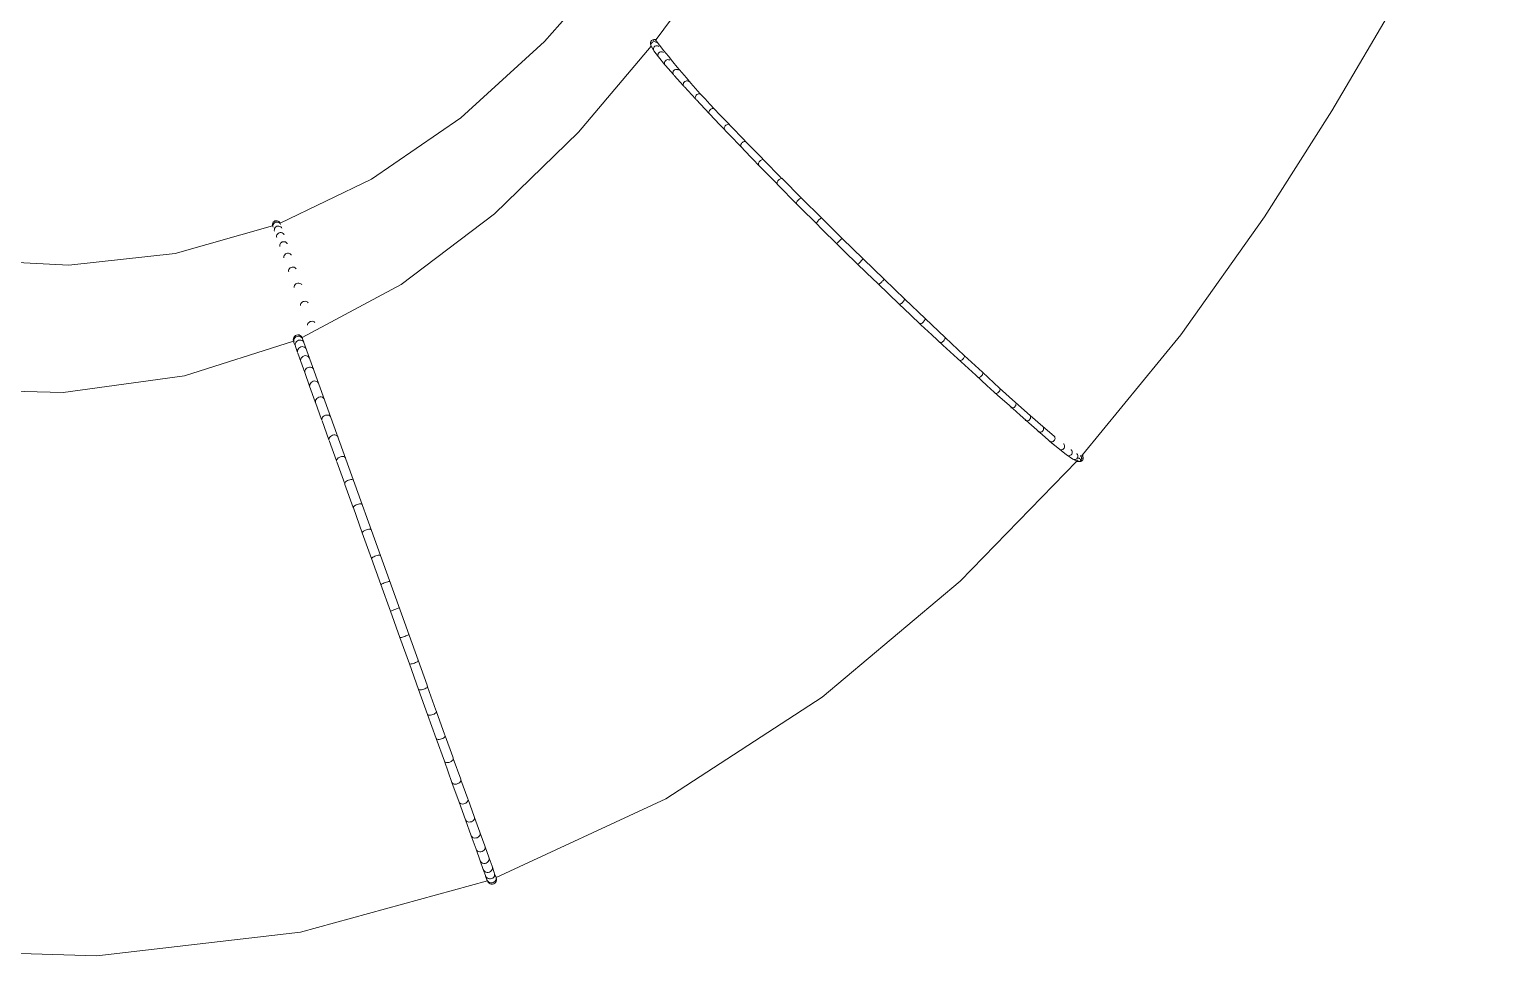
# Model space of a CAD drawing. Header units: millimetres. Extents: x 7998 to 72132, y -12523 to 5591.
# Drawn here: x 64896 to 64947.3, y -7733.1 to -7700.5 of the extents above; entities that cross this region are included whole.
import ezdxf

# ---------------------------------------------------------------- set-up
doc = ezdxf.new("R2010")
doc.units = ezdxf.units.MM
doc.layers.add('Xray_Furniture Temporary', color=23, linetype='Continuous', lineweight=15)

msp = doc.modelspace()

# ---------------------------------------------------------------- linework, layer by layer
at = {"layer": 'Xray_Furniture Temporary', "lineweight": 0}
for p, q in [((64941.713, -7703.404), (64947.264, -7693.983)), ((64914.068, -7700.976), (64916.733, -7697.936)), ((64917.992, -7700.907), (64918.525, -7700.18)), ((64911.121, -7703.656), (64914.068, -7700.976)), ((64917.813, -7701.142), (64915.262, -7704.155)), ((64917.789, -7700.999), (64917.787, -7701.03)), ((64917.787, -7701.03), (64917.793, -7701.062)), ((64917.799, -7700.969), (64917.789, -7700.999)), ((64917.793, -7701.062), (64917.804, -7701.083)), ((64917.793, -7701.062), (64917.802, -7701.103)), ((64917.817, -7700.943), (64917.799, -7700.969)), ((64917.804, -7701.083), (64917.802, -7701.103)), ((64917.802, -7701.103), (64917.808, -7701.134)), ((64917.815, -7701.042), (64917.804, -7701.072)), ((64917.804, -7701.072), (64917.804, -7701.083)), ((64917.808, -7701.134), (64917.813, -7701.142)), ((64917.813, -7701.142), (64917.822, -7701.163)), ((64917.833, -7701.017), (64917.815, -7701.042)), ((64917.842, -7700.923), (64917.817, -7700.943)), ((64917.822, -7701.163), (64917.834, -7701.177)), ((64917.857, -7700.997), (64917.833, -7701.017)), ((64917.834, -7701.177), (64917.896, -7701.277)), ((64917.871, -7700.91), (64917.842, -7700.923)), ((64917.886, -7700.984), (64917.857, -7700.997)), ((64917.902, -7700.905), (64917.871, -7700.91)), ((64917.9, -7700.922), (64917.877, -7700.941)), ((64917.918, -7700.978), (64917.886, -7700.984)), ((64917.903, -7701.186), (64917.892, -7701.215)), ((64917.905, -7700.92), (64917.9, -7700.922)), ((64917.933, -7700.908), (64917.902, -7700.905)), ((64917.921, -7701.16), (64917.903, -7701.186)), ((64917.95, -7700.981), (64917.918, -7700.978)), ((64917.945, -7701.14), (64917.921, -7701.16)), ((64917.96, -7700.904), (64917.933, -7700.908)), ((64917.965, -7700.92), (64917.933, -7700.908)), ((64917.974, -7701.127), (64917.945, -7701.14)), ((64917.98, -7700.992), (64917.95, -7700.981)), ((64917.992, -7700.907), (64917.96, -7700.904)), ((64917.98, -7700.93), (64917.965, -7700.92)), ((64918.005, -7701.121), (64917.974, -7701.127)), ((64917.98, -7700.93), (64917.992, -7700.907)), ((64917.996, -7701.003), (64917.98, -7700.992)), ((64917.996, -7700.908), (64917.992, -7700.907)), ((64918.037, -7701.124), (64918.005, -7701.121)), ((64918.067, -7701.135), (64918.037, -7701.124)), ((64918.084, -7701.146), (64918.067, -7701.135)), ((64917.892, -7701.215), (64917.89, -7701.246)), ((64917.89, -7701.246), (64917.896, -7701.277)), ((64917.896, -7701.277), (64917.909, -7701.305)), ((64917.909, -7701.305), (64918.067, -7701.515)), ((64918.051, -7701.427), (64918.048, -7701.457)), ((64918.048, -7701.457), (64918.054, -7701.488)), ((64918.062, -7701.397), (64918.051, -7701.427)), ((64918.054, -7701.488), (64918.067, -7701.515)), ((64918.08, -7701.372), (64918.062, -7701.397)), ((64918.067, -7701.515), (64918.295, -7701.791)), ((64918.104, -7701.352), (64918.08, -7701.372)), ((64918.133, -7701.338), (64918.104, -7701.352)), ((64918.164, -7701.332), (64918.133, -7701.338)), ((64918.196, -7701.335), (64918.164, -7701.332)), ((64918.225, -7701.345), (64918.196, -7701.335)), ((64918.242, -7701.356), (64918.225, -7701.345)), ((64918.28, -7701.705), (64918.277, -7701.735)), ((64918.291, -7701.676), (64918.28, -7701.705)), ((64918.309, -7701.65), (64918.291, -7701.676)), ((64918.333, -7701.63), (64918.309, -7701.65)), ((64918.362, -7701.616), (64918.333, -7701.63)), ((64918.393, -7701.61), (64918.362, -7701.616)), ((64918.424, -7701.612), (64918.393, -7701.61)), ((64918.453, -7701.621), (64918.424, -7701.612)), ((64918.46, -7701.621), (64918.453, -7701.621)), ((64918.46, -7701.621), (64918.467, -7701.629)), ((64918.471, -7701.632), (64918.467, -7701.629)), ((64918.277, -7701.735), (64918.282, -7701.764)), ((64918.282, -7701.764), (64918.295, -7701.791)), ((64918.295, -7701.791), (64918.314, -7701.814)), ((64918.314, -7701.814), (64918.59, -7702.132)), ((64918.578, -7702.047), (64918.574, -7702.077)), ((64918.574, -7702.077), (64918.578, -7702.106)), ((64918.589, -7702.019), (64918.578, -7702.047)), ((64918.578, -7702.106), (64918.59, -7702.132)), ((64918.608, -7701.994), (64918.589, -7702.019)), ((64918.59, -7702.132), (64918.609, -7702.153)), ((64918.632, -7701.973), (64918.608, -7701.994)), ((64918.622, -7702.168), (64918.951, -7702.532)), ((64918.66, -7701.959), (64918.632, -7701.973)), ((64918.69, -7701.952), (64918.66, -7701.959)), ((64918.72, -7701.953), (64918.69, -7701.952)), ((64918.749, -7701.961), (64918.72, -7701.953)), ((64918.763, -7701.969), (64918.749, -7701.961)), ((64918.767, -7701.973), (64918.763, -7701.969)), ((64918.941, -7702.451), (64918.936, -7702.48)), ((64918.936, -7702.48), (64918.94, -7702.507)), ((64918.94, -7702.507), (64918.951, -7702.532)), ((64918.952, -7702.423), (64918.941, -7702.451)), ((64918.951, -7702.532), (64918.968, -7702.553)), ((64918.971, -7702.398), (64918.952, -7702.423)), ((64918.995, -7702.377), (64918.971, -7702.398)), ((64918.983, -7702.569), (64919.371, -7702.989)), ((64919.023, -7702.363), (64918.995, -7702.377)), ((64919.052, -7702.355), (64919.023, -7702.363)), ((64919.082, -7702.355), (64919.052, -7702.355)), ((64919.109, -7702.362), (64919.082, -7702.355)), ((64919.122, -7702.368), (64919.109, -7702.362)), ((64919.128, -7702.374), (64919.122, -7702.368)), ((64919.364, -7702.911), (64919.359, -7702.939)), ((64919.359, -7702.939), (64919.362, -7702.965)), ((64919.362, -7702.965), (64919.371, -7702.989)), ((64919.377, -7702.883), (64919.364, -7702.911)), ((64919.371, -7702.989), (64919.388, -7703.008)), ((64919.396, -7702.858), (64919.377, -7702.883)), ((64919.419, -7702.838), (64919.396, -7702.858)), ((64919.404, -7703.025), (64919.849, -7703.498)), ((64919.447, -7702.823), (64919.419, -7702.838)), ((64919.475, -7702.814), (64919.447, -7702.823)), ((64919.504, -7702.813), (64919.475, -7702.814)), ((64919.53, -7702.819), (64919.504, -7702.813)), ((64919.543, -7702.824), (64919.53, -7702.819)), ((64919.549, -7702.83), (64919.543, -7702.824)), ((64907.988, -7705.811), (64911.121, -7703.656)), ((64919.846, -7703.423), (64919.84, -7703.45)), ((64919.84, -7703.45), (64919.841, -7703.475)), ((64919.841, -7703.475), (64919.849, -7703.498)), ((64919.859, -7703.396), (64919.846, -7703.423)), ((64919.849, -7703.498), (64919.865, -7703.515)), ((64919.878, -7703.372), (64919.859, -7703.396)), ((64919.901, -7703.351), (64919.878, -7703.372)), ((64919.928, -7703.335), (64919.901, -7703.351)), ((64919.956, -7703.326), (64919.928, -7703.335)), ((64919.984, -7703.323), (64919.956, -7703.326)), ((64920.008, -7703.328), (64919.984, -7703.323)), ((64920.02, -7703.331), (64920.008, -7703.328)), ((64920.02, -7703.331), (64920.027, -7703.338)), ((64941.713, -7703.404), (64939.348, -7707.136)), ((64915.262, -7704.155), (64912.308, -7707.026)), ((64920.381, -7703.983), (64920.374, -7704.009)), ((64920.374, -7704.009), (64920.374, -7704.033)), ((64920.374, -7704.033), (64920.381, -7704.054)), ((64920.394, -7703.957), (64920.381, -7703.983)), ((64920.381, -7704.054), (64920.393, -7704.068)), ((64920.414, -7703.933), (64920.394, -7703.957)), ((64920.437, -7703.912), (64920.414, -7703.933)), ((64920.463, -7703.896), (64920.437, -7703.912)), ((64920.49, -7703.885), (64920.463, -7703.896)), ((64920.516, -7703.882), (64920.49, -7703.885)), ((64920.54, -7703.885), (64920.516, -7703.882)), ((64920.55, -7703.886), (64920.54, -7703.885)), ((64920.55, -7703.886), (64920.558, -7703.894)), ((64920.558, -7703.894), (64921.109, -7704.464)), ((64920.955, -7704.61), (64920.954, -7704.633)), ((64920.954, -7704.633), (64920.959, -7704.652)), ((64920.963, -7704.586), (64920.955, -7704.61)), ((64920.959, -7704.652), (64920.969, -7704.664)), ((64920.978, -7704.56), (64920.963, -7704.586)), ((64920.997, -7704.536), (64920.978, -7704.56)), ((64921.02, -7704.515), (64920.997, -7704.536)), ((64921.046, -7704.498), (64921.02, -7704.515)), ((64921.072, -7704.487), (64921.046, -7704.498)), ((64921.097, -7704.482), (64921.072, -7704.487)), ((64921.119, -7704.483), (64921.097, -7704.482)), ((64921.127, -7704.483), (64921.119, -7704.483)), ((64921.127, -7704.483), (64921.136, -7704.491)), ((64921.136, -7704.491), (64921.727, -7705.095)), ((64921.578, -7705.248), (64921.575, -7705.269)), ((64921.575, -7705.269), (64921.579, -7705.286)), ((64921.588, -7705.224), (64921.578, -7705.248)), ((64921.579, -7705.286), (64921.587, -7705.296)), ((64921.603, -7705.2), (64921.588, -7705.224)), ((64921.623, -7705.176), (64921.603, -7705.2)), ((64921.646, -7705.154), (64921.623, -7705.176)), ((64921.671, -7705.137), (64921.646, -7705.154)), ((64921.696, -7705.124), (64921.671, -7705.137)), ((64921.719, -7705.118), (64921.696, -7705.124)), ((64921.739, -7705.118), (64921.719, -7705.118)), ((64921.755, -7705.123), (64921.739, -7705.118)), ((64921.755, -7705.123), (64922.38, -7705.757)), ((64904.776, -7707.347), (64907.988, -7705.811)), ((64922.307, -7705.824), (64922.284, -7705.846)), ((64922.331, -7705.806), (64922.307, -7705.824)), ((64922.355, -7705.792), (64922.331, -7705.806)), ((64922.377, -7705.784), (64922.355, -7705.792)), ((64922.395, -7705.782), (64922.377, -7705.784)), ((64922.409, -7705.786), (64922.395, -7705.782)), ((64922.4, -7705.777), (64922.409, -7705.786)), ((64922.409, -7705.786), (64923.093, -7706.472)), ((64922.238, -7705.915), (64922.233, -7705.935)), ((64922.233, -7705.935), (64922.235, -7705.95)), ((64922.235, -7705.95), (64922.241, -7705.958)), ((64922.248, -7705.893), (64922.238, -7705.915)), ((64922.264, -7705.869), (64922.248, -7705.893)), ((64922.284, -7705.846), (64922.264, -7705.869)), ((64922.921, -7706.624), (64922.92, -7706.637)), ((64922.92, -7706.637), (64922.925, -7706.644)), ((64922.927, -7706.607), (64922.921, -7706.624)), ((64922.939, -7706.586), (64922.927, -7706.607)), ((64922.956, -7706.563), (64922.939, -7706.586)), ((64922.976, -7706.54), (64922.956, -7706.563)), ((64922.999, -7706.518), (64922.976, -7706.54)), ((64923.023, -7706.499), (64922.999, -7706.518)), ((64923.045, -7706.484), (64923.023, -7706.499)), ((64923.065, -7706.474), (64923.045, -7706.484)), ((64923.081, -7706.47), (64923.065, -7706.474)), ((64923.093, -7706.472), (64923.081, -7706.47)), ((64923.093, -7706.472), (64923.8, -7707.175)), ((64904.522, -7707.351), (64904.512, -7707.386)), ((64904.541, -7707.319), (64904.522, -7707.351)), ((64904.557, -7707.366), (64904.538, -7707.398)), ((64904.567, -7707.294), (64904.541, -7707.319)), ((64904.584, -7707.341), (64904.557, -7707.366)), ((64904.599, -7707.276), (64904.567, -7707.294)), ((64904.616, -7707.323), (64904.584, -7707.341)), ((64904.635, -7707.267), (64904.599, -7707.276)), ((64904.651, -7707.314), (64904.616, -7707.323)), ((64904.672, -7707.268), (64904.635, -7707.267)), ((64904.688, -7707.315), (64904.651, -7707.314)), ((64904.707, -7707.279), (64904.672, -7707.268)), ((64904.723, -7707.326), (64904.688, -7707.315)), ((64904.738, -7707.298), (64904.707, -7707.279)), ((64904.755, -7707.345), (64904.723, -7707.326)), ((64904.764, -7707.325), (64904.738, -7707.298)), ((64904.764, -7707.354), (64904.755, -7707.345)), ((64904.776, -7707.347), (64904.764, -7707.325)), ((64904.764, -7707.354), (64904.776, -7707.347)), ((64904.78, -7707.371), (64904.764, -7707.354)), ((64912.308, -7707.026), (64909.028, -7709.501)), ((64923.632, -7707.331), (64923.629, -7707.342)), ((64923.629, -7707.342), (64923.632, -7707.346)), ((64923.64, -7707.315), (64923.632, -7707.331)), ((64923.653, -7707.295), (64923.64, -7707.315)), ((64923.671, -7707.274), (64923.653, -7707.295)), ((64923.692, -7707.251), (64923.671, -7707.274)), ((64923.714, -7707.229), (64923.692, -7707.251)), ((64923.737, -7707.209), (64923.714, -7707.229)), ((64923.758, -7707.193), (64923.737, -7707.209)), ((64923.776, -7707.181), (64923.758, -7707.193)), ((64923.79, -7707.175), (64923.776, -7707.181)), ((64923.8, -7707.175), (64923.79, -7707.175)), ((64923.8, -7707.175), (64924.523, -7707.888)), ((64939.348, -7707.136), (64936.414, -7711.27)), ((64904.517, -7707.446), (64901.091, -7708.415)), ((64904.512, -7707.386), (64904.511, -7707.423)), ((64904.511, -7707.423), (64904.517, -7707.446)), ((64904.528, -7707.443), (64904.517, -7707.446)), ((64904.528, -7707.443), (64904.527, -7707.47)), ((64904.527, -7707.47), (64904.533, -7707.493)), ((64904.538, -7707.398), (64904.528, -7707.433)), ((64904.528, -7707.433), (64904.528, -7707.443)), ((64904.577, -7707.572), (64904.576, -7707.608)), ((64904.576, -7707.608), (64904.581, -7707.631)), ((64904.587, -7707.537), (64904.577, -7707.572)), ((64904.606, -7707.506), (64904.587, -7707.537)), ((64904.632, -7707.48), (64904.606, -7707.506)), ((64904.665, -7707.463), (64904.632, -7707.48)), ((64904.657, -7707.8), (64904.656, -7707.836)), ((64904.656, -7707.836), (64904.661, -7707.858)), ((64904.667, -7707.766), (64904.657, -7707.8)), ((64904.7, -7707.454), (64904.665, -7707.463)), ((64904.686, -7707.735), (64904.667, -7707.766)), ((64904.713, -7707.71), (64904.686, -7707.735)), ((64904.737, -7707.455), (64904.7, -7707.454)), ((64904.745, -7707.693), (64904.713, -7707.71)), ((64904.772, -7707.465), (64904.737, -7707.455)), ((64904.781, -7707.684), (64904.745, -7707.693)), ((64904.803, -7707.483), (64904.772, -7707.465)), ((64904.793, -7707.395), (64904.78, -7707.371)), ((64904.817, -7707.684), (64904.781, -7707.684)), ((64904.829, -7707.51), (64904.803, -7707.483)), ((64904.852, -7707.694), (64904.817, -7707.684)), ((64904.829, -7707.51), (64904.839, -7707.527)), ((64904.839, -7707.527), (64904.841, -7707.532)), ((64904.884, -7707.712), (64904.852, -7707.694)), ((64904.909, -7707.738), (64904.884, -7707.712)), ((64904.921, -7707.76), (64904.909, -7707.738)), ((64904.768, -7708.117), (64904.766, -7708.152)), ((64904.766, -7708.152), (64904.771, -7708.172)), ((64904.779, -7708.084), (64904.768, -7708.117)), ((64904.798, -7708.054), (64904.779, -7708.084)), ((64904.825, -7708.029), (64904.798, -7708.054)), ((64904.857, -7708.012), (64904.825, -7708.029)), ((64904.893, -7708.003), (64904.857, -7708.012)), ((64904.929, -7708.003), (64904.893, -7708.003)), ((64904.964, -7708.012), (64904.929, -7708.003)), ((64904.995, -7708.029), (64904.964, -7708.012)), ((64905.019, -7708.054), (64904.995, -7708.029)), ((64905.019, -7708.054), (64905.027, -7708.063)), ((64905.027, -7708.063), (64905.032, -7708.075)), ((64924.358, -7708.048), (64924.355, -7708.059)), ((64924.369, -7708.034), (64924.358, -7708.048)), ((64924.383, -7708.016), (64924.369, -7708.034)), ((64924.402, -7707.995), (64924.383, -7708.016)), ((64924.423, -7707.972), (64924.402, -7707.995)), ((64924.445, -7707.95), (64924.423, -7707.972)), ((64924.467, -7707.929), (64924.445, -7707.95)), ((64924.487, -7707.912), (64924.467, -7707.929)), ((64924.503, -7707.898), (64924.487, -7707.912)), ((64924.516, -7707.89), (64924.503, -7707.898)), ((64924.523, -7707.888), (64924.516, -7707.89)), ((64924.523, -7707.888), (64925.254, -7708.604)), ((64897.355, -7708.825), (64893.487, -7708.632)), ((64901.091, -7708.415), (64897.355, -7708.825)), ((64904.909, -7708.52), (64904.907, -7708.554)), ((64904.907, -7708.554), (64904.907, -7708.558)), ((64904.907, -7708.558), (64904.912, -7708.573)), ((64904.92, -7708.488), (64904.909, -7708.52)), ((64904.94, -7708.459), (64904.92, -7708.488)), ((64904.967, -7708.435), (64904.94, -7708.459)), ((64904.999, -7708.418), (64904.967, -7708.435)), ((64905.035, -7708.409), (64904.999, -7708.418)), ((64905.071, -7708.408), (64905.035, -7708.409)), ((64905.106, -7708.416), (64905.071, -7708.408)), ((64905.136, -7708.433), (64905.106, -7708.416)), ((64905.16, -7708.456), (64905.136, -7708.433)), ((64905.17, -7708.906), (64905.138, -7708.923)), ((64905.16, -7708.456), (64905.167, -7708.461)), ((64905.167, -7708.461), (64905.172, -7708.476)), ((64905.206, -7708.897), (64905.17, -7708.906)), ((64905.242, -7708.896), (64905.206, -7708.897)), ((64905.276, -7708.903), (64905.242, -7708.896)), ((64905.306, -7708.918), (64905.276, -7708.903)), ((64925.254, -7708.604), (64925.087, -7708.776)), ((64925.254, -7708.604), (64925.989, -7709.316)), ((64905.079, -7709.005), (64905.074, -7709.037)), ((64905.074, -7709.037), (64905.08, -7709.054)), ((64905.091, -7708.974), (64905.079, -7709.005)), ((64905.111, -7708.946), (64905.091, -7708.974)), ((64905.138, -7708.923), (64905.111, -7708.946)), ((64905.33, -7708.94), (64905.306, -7708.918)), ((64905.335, -7708.94), (64905.33, -7708.94)), ((64905.335, -7708.94), (64905.341, -7708.958)), ((64905.341, -7708.958), (64905.343, -7708.962)), ((64925.907, -7709.418), (64925.885, -7709.44)), ((64925.928, -7709.395), (64925.907, -7709.418)), ((64925.948, -7709.373), (64925.928, -7709.395)), ((64925.965, -7709.353), (64925.948, -7709.373)), ((64925.978, -7709.336), (64925.965, -7709.353)), ((64925.986, -7709.323), (64925.978, -7709.336)), ((64925.989, -7709.316), (64925.986, -7709.323)), ((64925.989, -7709.316), (64926.718, -7710.018)), ((64905.276, -7709.566), (64905.269, -7709.592)), ((64905.269, -7709.592), (64905.273, -7709.596)), ((64905.273, -7709.596), (64905.276, -7709.612)), ((64905.288, -7709.537), (64905.276, -7709.566)), ((64905.276, -7709.612), (64905.277, -7709.615)), ((64905.309, -7709.51), (64905.288, -7709.537)), ((64905.336, -7709.487), (64905.309, -7709.51)), ((64905.368, -7709.471), (64905.336, -7709.487)), ((64905.404, -7709.461), (64905.368, -7709.471)), ((64905.44, -7709.46), (64905.404, -7709.461)), ((64905.473, -7709.466), (64905.44, -7709.46)), ((64905.503, -7709.479), (64905.473, -7709.466)), ((64905.526, -7709.499), (64905.503, -7709.479)), ((64905.537, -7709.516), (64905.526, -7709.499)), ((64905.537, -7709.516), (64905.539, -7709.521)), ((64909.028, -7709.501), (64905.55, -7711.364)), ((64925.833, -7709.484), (64925.824, -7709.489)), ((64925.846, -7709.474), (64925.833, -7709.484)), ((64925.864, -7709.459), (64925.846, -7709.474)), ((64925.885, -7709.44), (64925.864, -7709.459)), ((64905.497, -7710.199), (64905.494, -7710.227)), ((64905.494, -7710.227), (64905.496, -7710.24)), ((64905.496, -7710.24), (64905.497, -7710.245)), ((64905.51, -7710.171), (64905.497, -7710.199)), ((64905.531, -7710.145), (64905.51, -7710.171)), ((64905.559, -7710.124), (64905.531, -7710.145)), ((64905.592, -7710.108), (64905.559, -7710.124)), ((64905.627, -7710.098), (64905.592, -7710.108)), ((64905.663, -7710.096), (64905.627, -7710.098)), ((64905.696, -7710.1), (64905.663, -7710.096)), ((64905.725, -7710.112), (64905.696, -7710.1)), ((64905.747, -7710.13), (64905.725, -7710.112)), ((64905.758, -7710.144), (64905.747, -7710.13)), ((64905.758, -7710.144), (64905.76, -7710.151)), ((64926.555, -7710.193), (64926.55, -7710.191)), ((64926.566, -7710.19), (64926.555, -7710.193)), ((64926.582, -7710.182), (64926.566, -7710.19)), ((64926.601, -7710.168), (64926.582, -7710.182)), ((64926.622, -7710.15), (64926.601, -7710.168)), ((64926.644, -7710.128), (64926.622, -7710.15)), ((64926.666, -7710.105), (64926.644, -7710.128)), ((64926.685, -7710.082), (64926.666, -7710.105)), ((64926.701, -7710.061), (64926.685, -7710.082)), ((64926.712, -7710.042), (64926.701, -7710.061)), ((64926.718, -7710.028), (64926.712, -7710.042)), ((64926.718, -7710.018), (64926.718, -7710.028)), ((64926.718, -7710.018), (64927.435, -7710.704)), ((64905.742, -7710.897), (64905.738, -7710.923)), ((64905.738, -7710.923), (64905.741, -7710.94)), ((64905.756, -7710.872), (64905.742, -7710.897)), ((64905.777, -7710.848), (64905.756, -7710.872)), ((64905.806, -7710.827), (64905.777, -7710.848)), ((64905.838, -7710.811), (64905.806, -7710.827)), ((64905.874, -7710.802), (64905.838, -7710.811)), ((64905.909, -7710.798), (64905.874, -7710.802)), ((64905.942, -7710.802), (64905.909, -7710.798)), ((64905.97, -7710.812), (64905.942, -7710.802)), ((64905.992, -7710.827), (64905.97, -7710.812)), ((64906.001, -7710.839), (64905.992, -7710.827)), ((64906.001, -7710.839), (64906.004, -7710.846)), ((64927.274, -7710.88), (64927.268, -7710.876)), ((64927.287, -7710.879), (64927.274, -7710.88)), ((64927.305, -7710.873), (64927.287, -7710.879)), ((64927.325, -7710.86), (64927.305, -7710.873)), ((64927.348, -7710.843), (64927.325, -7710.86)), ((64927.37, -7710.822), (64927.348, -7710.843)), ((64927.392, -7710.798), (64927.37, -7710.822)), ((64927.41, -7710.775), (64927.392, -7710.798)), ((64927.424, -7710.752), (64927.41, -7710.775)), ((64927.434, -7710.731), (64927.424, -7710.752)), ((64927.437, -7710.715), (64927.434, -7710.731)), ((64927.435, -7710.704), (64927.437, -7710.715)), ((64927.435, -7710.704), (64928.134, -7711.365)), ((64905.245, -7711.404), (64905.241, -7711.448)), ((64905.241, -7711.448), (64905.248, -7711.492)), ((64905.26, -7711.363), (64905.245, -7711.404)), ((64905.262, -7711.451), (64905.258, -7711.491)), ((64905.285, -7711.327), (64905.26, -7711.363)), ((64905.277, -7711.41), (64905.262, -7711.451)), ((64905.302, -7711.374), (64905.277, -7711.41)), ((64905.319, -7711.299), (64905.285, -7711.327)), ((64905.335, -7711.346), (64905.302, -7711.374)), ((64905.358, -7711.281), (64905.319, -7711.299)), ((64905.374, -7711.328), (64905.335, -7711.346)), ((64905.4, -7711.273), (64905.358, -7711.281)), ((64905.417, -7711.32), (64905.374, -7711.328)), ((64905.424, -7711.466), (64905.385, -7711.485)), ((64905.443, -7711.277), (64905.4, -7711.273)), ((64905.459, -7711.324), (64905.417, -7711.32)), ((64905.467, -7711.459), (64905.424, -7711.466)), ((64905.483, -7711.293), (64905.443, -7711.277)), ((64905.499, -7711.339), (64905.459, -7711.324)), ((64905.509, -7711.463), (64905.467, -7711.459)), ((64905.518, -7711.318), (64905.483, -7711.293)), ((64905.534, -7711.365), (64905.499, -7711.339)), ((64905.549, -7711.477), (64905.509, -7711.463)), ((64905.545, -7711.352), (64905.518, -7711.318)), ((64905.539, -7711.37), (64905.534, -7711.365)), ((64905.55, -7711.364), (64905.539, -7711.37)), ((64905.561, -7711.398), (64905.539, -7711.37)), ((64905.55, -7711.364), (64905.545, -7711.352)), ((64905.55, -7711.384), (64909.938, -7723.574)), ((64905.567, -7711.41), (64905.561, -7711.398)), ((64928.098, -7711.467), (64928.077, -7711.491)), ((64928.116, -7711.443), (64928.098, -7711.467)), ((64928.129, -7711.419), (64928.116, -7711.443)), ((64928.136, -7711.397), (64928.129, -7711.419)), ((64928.134, -7711.365), (64928.138, -7711.378)), ((64928.134, -7711.365), (64928.806, -7711.996)), ((64928.138, -7711.378), (64928.136, -7711.397)), ((64936.414, -7711.27), (64932.962, -7715.485)), ((64901.419, -7712.711), (64905.248, -7711.492)), ((64905.248, -7711.492), (64905.264, -7711.538)), ((64905.258, -7711.491), (64905.274, -7711.484)), ((64905.258, -7711.491), (64905.258, -7711.495)), ((64905.258, -7711.495), (64905.264, -7711.538)), ((64905.264, -7711.538), (64905.266, -7711.543)), ((64905.266, -7711.543), (64905.314, -7711.675)), ((64905.311, -7711.589), (64905.307, -7711.632)), ((64905.307, -7711.632), (64905.314, -7711.675)), ((64905.327, -7711.548), (64905.311, -7711.589)), ((64905.317, -7711.683), (64905.395, -7711.9)), ((64905.352, -7711.513), (64905.327, -7711.548)), ((64905.385, -7711.485), (64905.352, -7711.513)), ((64905.393, -7711.816), (64905.388, -7711.859)), ((64905.388, -7711.859), (64905.395, -7711.9)), ((64905.409, -7711.776), (64905.393, -7711.816)), ((64905.399, -7711.912), (64905.507, -7712.213)), ((64905.434, -7711.741), (64905.409, -7711.776)), ((64905.468, -7711.714), (64905.434, -7711.741)), ((64905.507, -7711.695), (64905.468, -7711.714)), ((64905.549, -7711.688), (64905.507, -7711.695)), ((64905.584, -7711.502), (64905.549, -7711.477)), ((64905.591, -7711.691), (64905.549, -7711.688)), ((64905.611, -7711.536), (64905.584, -7711.502)), ((64905.631, -7711.705), (64905.591, -7711.691)), ((64905.611, -7711.536), (64905.614, -7711.542)), ((64905.614, -7711.542), (64905.616, -7711.547)), ((64905.665, -7711.73), (64905.631, -7711.705)), ((64905.692, -7711.762), (64905.665, -7711.73)), ((64905.698, -7711.774), (64905.692, -7711.762)), ((64927.974, -7711.543), (64927.966, -7711.536)), ((64927.989, -7711.544), (64927.974, -7711.543)), ((64928.009, -7711.539), (64927.989, -7711.544)), ((64928.031, -7711.528), (64928.009, -7711.539)), ((64928.054, -7711.511), (64928.031, -7711.528)), ((64928.077, -7711.491), (64928.054, -7711.511)), ((64905.506, -7712.132), (64905.501, -7712.173)), ((64905.501, -7712.173), (64905.507, -7712.213)), ((64905.522, -7712.093), (64905.506, -7712.132)), ((64905.507, -7712.213), (64905.644, -7712.596)), ((64905.548, -7712.058), (64905.522, -7712.093)), ((64905.582, -7712.031), (64905.548, -7712.058)), ((64905.621, -7712.013), (64905.582, -7712.031)), ((64905.663, -7712.005), (64905.621, -7712.013)), ((64905.667, -7712.495), (64905.651, -7712.533)), ((64905.705, -7712.008), (64905.663, -7712.005)), ((64905.693, -7712.462), (64905.667, -7712.495)), ((64905.727, -7712.435), (64905.693, -7712.462)), ((64905.745, -7712.021), (64905.705, -7712.008)), ((64905.766, -7712.417), (64905.727, -7712.435)), ((64905.779, -7712.045), (64905.745, -7712.021)), ((64905.808, -7712.409), (64905.766, -7712.417)), ((64905.805, -7712.076), (64905.779, -7712.045)), ((64905.81, -7712.086), (64905.805, -7712.076)), ((64905.85, -7712.411), (64905.808, -7712.409)), ((64905.889, -7712.424), (64905.85, -7712.411)), ((64905.923, -7712.446), (64905.889, -7712.424)), ((64905.947, -7712.469), (64905.923, -7712.446)), ((64905.947, -7712.469), (64905.948, -7712.475)), ((64905.948, -7712.475), (64905.953, -7712.485)), ((64905.953, -7712.485), (64905.955, -7712.489)), ((64928.648, -7712.175), (64928.638, -7712.167)), ((64928.648, -7712.175), (64928.652, -7712.18)), ((64928.666, -7712.178), (64928.652, -7712.18)), ((64928.687, -7712.175), (64928.666, -7712.178)), ((64928.71, -7712.165), (64928.687, -7712.175)), ((64928.734, -7712.149), (64928.71, -7712.165)), ((64928.758, -7712.129), (64928.734, -7712.149)), ((64928.778, -7712.105), (64928.758, -7712.129)), ((64928.795, -7712.08), (64928.778, -7712.105)), ((64928.807, -7712.055), (64928.795, -7712.08)), ((64928.806, -7711.996), (64928.813, -7712.011)), ((64928.806, -7711.996), (64929.447, -7712.59)), ((64928.813, -7712.031), (64928.807, -7712.055)), ((64928.813, -7712.011), (64928.813, -7712.031)), ((64897.16, -7713.295), (64901.419, -7712.711)), ((64905.645, -7712.573), (64905.644, -7712.596)), ((64905.815, -7713.071), (64905.644, -7712.596)), ((64905.651, -7712.533), (64905.645, -7712.573)), ((64905.841, -7712.979), (64905.824, -7713.016)), ((64905.867, -7712.947), (64905.841, -7712.979)), ((64905.901, -7712.921), (64905.867, -7712.947)), ((64905.94, -7712.903), (64905.901, -7712.921)), ((64905.982, -7712.895), (64905.94, -7712.903)), ((64906.024, -7712.896), (64905.982, -7712.895)), ((64906.063, -7712.907), (64906.024, -7712.896)), ((64906.096, -7712.928), (64906.063, -7712.907)), ((64906.121, -7712.956), (64906.096, -7712.928)), ((64906.121, -7712.956), (64906.125, -7712.963)), ((64906.125, -7712.963), (64906.127, -7712.97)), ((64929.29, -7712.771), (64929.278, -7712.761)), ((64929.31, -7712.776), (64929.29, -7712.771)), ((64929.332, -7712.774), (64929.31, -7712.776)), ((64929.357, -7712.765), (64929.332, -7712.774)), ((64929.382, -7712.751), (64929.357, -7712.765)), ((64929.406, -7712.731), (64929.382, -7712.751)), ((64929.426, -7712.707), (64929.406, -7712.731)), ((64929.442, -7712.681), (64929.426, -7712.707)), ((64929.453, -7712.654), (64929.442, -7712.681)), ((64929.447, -7712.59), (64929.455, -7712.607)), ((64929.447, -7712.59), (64930.049, -7713.143)), ((64929.457, -7712.629), (64929.453, -7712.654)), ((64929.455, -7712.607), (64929.457, -7712.629)), ((64892.717, -7713.183), (64897.16, -7713.295)), ((64905.818, -7713.054), (64905.815, -7713.071)), ((64906.013, -7713.623), (64905.815, -7713.071)), ((64905.824, -7713.016), (64905.818, -7713.054)), ((64906.069, -7713.509), (64906.042, -7713.539)), ((64906.103, -7713.483), (64906.069, -7713.509)), ((64906.143, -7713.466), (64906.103, -7713.483)), ((64906.184, -7713.457), (64906.143, -7713.466)), ((64906.226, -7713.457), (64906.184, -7713.457)), ((64906.264, -7713.467), (64906.226, -7713.457)), ((64906.296, -7713.486), (64906.264, -7713.467)), ((64906.32, -7713.511), (64906.296, -7713.486)), ((64906.324, -7713.518), (64906.32, -7713.511)), ((64906.324, -7713.518), (64906.327, -7713.526)), ((64929.894, -7713.326), (64929.882, -7713.315)), ((64929.915, -7713.332), (64929.894, -7713.326)), ((64929.94, -7713.331), (64929.915, -7713.332)), ((64929.966, -7713.324), (64929.94, -7713.331)), ((64929.991, -7713.31), (64929.966, -7713.324)), ((64930.015, -7713.29), (64929.991, -7713.31)), ((64930.035, -7713.266), (64930.015, -7713.29)), ((64930.051, -7713.239), (64930.035, -7713.266)), ((64930.049, -7713.143), (64930.059, -7713.162)), ((64930.049, -7713.143), (64930.608, -7713.648)), ((64930.06, -7713.212), (64930.051, -7713.239)), ((64930.059, -7713.162), (64930.063, -7713.185)), ((64930.063, -7713.185), (64930.06, -7713.212)), ((64906.013, -7713.623), (64906.02, -7713.641)), ((64906.025, -7713.574), (64906.017, -7713.61)), ((64906.017, -7713.61), (64906.02, -7713.641)), ((64906.02, -7713.641), (64906.021, -7713.645)), ((64906.021, -7713.645), (64906.236, -7714.244)), ((64906.042, -7713.539), (64906.025, -7713.574)), ((64930.454, -7713.832), (64930.44, -7713.82)), ((64930.477, -7713.84), (64930.454, -7713.832)), ((64930.503, -7713.841), (64930.477, -7713.84)), ((64930.53, -7713.834), (64930.503, -7713.841)), ((64930.556, -7713.821), (64930.53, -7713.834)), ((64930.58, -7713.801), (64930.556, -7713.821)), ((64930.6, -7713.777), (64930.58, -7713.801)), ((64930.615, -7713.75), (64930.6, -7713.777)), ((64930.608, -7713.648), (64930.62, -7713.669)), ((64930.608, -7713.648), (64931.116, -7714.101)), ((64930.624, -7713.722), (64930.615, -7713.75)), ((64930.62, -7713.669), (64930.625, -7713.694)), ((64930.625, -7713.694), (64930.624, -7713.722)), ((64906.236, -7714.244), (64906.245, -7714.267)), ((64906.251, -7714.204), (64906.243, -7714.237)), ((64906.243, -7714.237), (64906.246, -7714.27)), ((64906.269, -7714.171), (64906.251, -7714.204)), ((64906.253, -7714.291), (64906.492, -7714.956)), ((64906.296, -7714.142), (64906.269, -7714.171)), ((64906.331, -7714.117), (64906.296, -7714.142)), ((64906.37, -7714.1), (64906.331, -7714.117)), ((64906.412, -7714.091), (64906.37, -7714.1)), ((64906.453, -7714.09), (64906.412, -7714.091)), ((64906.491, -7714.098), (64906.453, -7714.09)), ((64906.522, -7714.115), (64906.491, -7714.098)), ((64906.545, -7714.138), (64906.522, -7714.115)), ((64906.545, -7714.138), (64906.549, -7714.142)), ((64906.549, -7714.142), (64906.552, -7714.153)), ((64930.947, -7714.272), (64930.956, -7714.28)), ((64930.956, -7714.28), (64930.964, -7714.286)), ((64930.988, -7714.296), (64930.964, -7714.286)), ((64931.015, -7714.297), (64930.988, -7714.296)), ((64931.043, -7714.292), (64931.015, -7714.297)), ((64931.07, -7714.279), (64931.043, -7714.292)), ((64931.095, -7714.259), (64931.07, -7714.279)), ((64931.115, -7714.235), (64931.095, -7714.259)), ((64931.129, -7714.207), (64931.115, -7714.235)), ((64931.116, -7714.101), (64931.13, -7714.123)), ((64931.116, -7714.101), (64931.57, -7714.498)), ((64931.136, -7714.178), (64931.129, -7714.207)), ((64931.13, -7714.123), (64931.137, -7714.149)), ((64931.137, -7714.149), (64931.136, -7714.178)), ((64931.57, -7714.498), (64931.585, -7714.521)), ((64931.57, -7714.498), (64931.966, -7714.834)), ((64931.585, -7714.521), (64931.594, -7714.548)), ((64931.594, -7714.548), (64931.594, -7714.578)), ((64906.501, -7714.899), (64906.492, -7714.93)), ((64906.492, -7714.93), (64906.492, -7714.956)), ((64906.492, -7714.956), (64906.494, -7714.96)), ((64906.52, -7714.869), (64906.501, -7714.899)), ((64906.501, -7714.982), (64906.76, -7715.703)), ((64906.548, -7714.841), (64906.52, -7714.869)), ((64906.583, -7714.818), (64906.548, -7714.841)), ((64906.622, -7714.801), (64906.583, -7714.818)), ((64906.664, -7714.791), (64906.622, -7714.801)), ((64906.704, -7714.789), (64906.664, -7714.791)), ((64906.741, -7714.795), (64906.704, -7714.789)), ((64906.772, -7714.809), (64906.741, -7714.795)), ((64906.794, -7714.83), (64906.772, -7714.809)), ((64906.794, -7714.83), (64906.797, -7714.832)), ((64906.797, -7714.832), (64906.801, -7714.844)), ((64931.401, -7714.668), (64931.409, -7714.675)), ((64931.42, -7714.684), (64931.409, -7714.675)), ((64931.445, -7714.694), (64931.42, -7714.684)), ((64931.473, -7714.697), (64931.445, -7714.694)), ((64931.502, -7714.692), (64931.473, -7714.697)), ((64931.529, -7714.679), (64931.502, -7714.692)), ((64931.554, -7714.66), (64931.529, -7714.679)), ((64931.574, -7714.636), (64931.554, -7714.66)), ((64931.588, -7714.608), (64931.574, -7714.636)), ((64931.594, -7714.578), (64931.588, -7714.608)), ((64931.817, -7715.021), (64931.796, -7715.004)), ((64931.843, -7715.032), (64931.817, -7715.021)), ((64931.817, -7715.021), (64932.151, -7715.294)), ((64931.872, -7715.036), (64931.843, -7715.032)), ((64931.902, -7715.031), (64931.872, -7715.036)), ((64931.93, -7715.019), (64931.902, -7715.031)), ((64931.955, -7715), (64931.93, -7715.019)), ((64931.974, -7714.976), (64931.955, -7715)), ((64931.966, -7714.834), (64931.983, -7714.858)), ((64931.988, -7714.947), (64931.974, -7714.976)), ((64931.983, -7714.858), (64931.992, -7714.886)), ((64931.994, -7714.917), (64931.988, -7714.947)), ((64931.992, -7714.886), (64931.994, -7714.917)), ((64906.895, -7715.561), (64906.855, -7715.577)), ((64906.936, -7715.55), (64906.895, -7715.561)), ((64906.976, -7715.547), (64906.936, -7715.55)), ((64907.012, -7715.551), (64906.976, -7715.547)), ((64907.042, -7715.563), (64907.012, -7715.551)), ((64907.065, -7715.58), (64907.042, -7715.563)), ((64932.178, -7715.307), (64932.151, -7715.294)), ((64932.151, -7715.294), (64932.397, -7715.483)), ((64932.208, -7715.311), (64932.178, -7715.307)), ((64932.238, -7715.307), (64932.208, -7715.311)), ((64932.267, -7715.295), (64932.238, -7715.307)), ((64932.292, -7715.276), (64932.267, -7715.295)), ((64932.29, -7715.098), (64932.3, -7715.107)), ((64932.312, -7715.252), (64932.292, -7715.276)), ((64932.3, -7715.107), (64932.317, -7715.132)), ((64932.325, -7715.223), (64932.312, -7715.252)), ((64932.317, -7715.132), (64932.327, -7715.161)), ((64932.33, -7715.192), (64932.325, -7715.223)), ((64932.327, -7715.161), (64932.33, -7715.192)), ((64932.419, -7715.501), (64932.397, -7715.483)), ((64932.447, -7715.513), (64932.419, -7715.501)), ((64932.419, -7715.501), (64932.618, -7715.639)), ((64932.477, -7715.518), (64932.447, -7715.513)), ((64932.508, -7715.515), (64932.477, -7715.518)), ((64932.537, -7715.503), (64932.508, -7715.515)), ((64932.562, -7715.485), (64932.537, -7715.503)), ((64932.557, -7715.304), (64932.567, -7715.313)), ((64932.582, -7715.46), (64932.562, -7715.485)), ((64932.567, -7715.313), (64932.585, -7715.338)), ((64932.594, -7715.431), (64932.582, -7715.46)), ((64932.585, -7715.338), (64932.596, -7715.368)), ((64932.599, -7715.399), (64932.594, -7715.431)), ((64932.596, -7715.368), (64932.599, -7715.399)), ((64932.755, -7715.442), (64932.766, -7715.45)), ((64932.766, -7715.45), (64932.785, -7715.476)), ((64932.795, -7715.57), (64932.783, -7715.599)), ((64932.785, -7715.476), (64932.796, -7715.506)), ((64932.8, -7715.538), (64932.795, -7715.57)), ((64932.796, -7715.506), (64932.8, -7715.538)), ((64932.885, -7715.511), (64932.895, -7715.519)), ((64932.895, -7715.519), (64932.914, -7715.545)), ((64932.914, -7715.545), (64932.926, -7715.576)), ((64932.962, -7715.485), (64932.941, -7715.509)), ((64932.941, -7715.509), (64932.953, -7715.518)), ((64932.953, -7715.518), (64932.972, -7715.544)), ((64932.962, -7715.485), (64932.969, -7715.501)), ((64932.969, -7715.565), (64932.965, -7715.575)), ((64932.969, -7715.501), (64932.973, -7715.533)), ((64932.972, -7715.544), (64932.969, -7715.565)), ((64932.973, -7715.533), (64932.972, -7715.544)), ((64932.972, -7715.544), (64932.984, -7715.574)), ((64932.984, -7715.574), (64932.988, -7715.606)), ((64906.761, -7715.681), (64906.76, -7715.703)), ((64906.76, -7715.703), (64906.762, -7715.708)), ((64906.771, -7715.653), (64906.761, -7715.681)), ((64906.77, -7715.73), (64907.047, -7716.501)), ((64906.791, -7715.625), (64906.771, -7715.653)), ((64906.82, -7715.599), (64906.791, -7715.625)), ((64906.855, -7715.577), (64906.82, -7715.599)), ((64907.065, -7715.58), (64907.07, -7715.594)), ((64928.663, -7719.925), (64932.759, -7715.713)), ((64932.647, -7715.652), (64932.618, -7715.639)), ((64932.678, -7715.657), (64932.647, -7715.652)), ((64932.647, -7715.652), (64932.747, -7715.708)), ((64932.709, -7715.654), (64932.678, -7715.657)), ((64932.738, -7715.643), (64932.709, -7715.654)), ((64932.747, -7715.708), (64932.725, -7715.689)), ((64932.763, -7715.624), (64932.738, -7715.643)), ((64932.759, -7715.713), (64932.747, -7715.708)), ((64932.759, -7715.713), (64932.767, -7715.704)), ((64932.777, -7715.721), (64932.759, -7715.713)), ((64932.783, -7715.599), (64932.763, -7715.624)), ((64932.808, -7715.726), (64932.777, -7715.721)), ((64932.779, -7715.691), (64932.783, -7715.688)), ((64932.783, -7715.688), (64932.797, -7715.674)), ((64932.802, -7715.703), (64932.783, -7715.688)), ((64932.809, -7715.603), (64932.786, -7715.591)), ((64932.835, -7715.72), (64932.808, -7715.726)), ((64932.856, -7715.602), (64932.809, -7715.603)), ((64932.835, -7715.72), (64932.819, -7715.713)), ((64932.839, -7715.723), (64932.835, -7715.72)), ((64932.844, -7715.721), (64932.839, -7715.723)), ((64932.84, -7715.629), (64932.863, -7715.606)), ((64932.869, -7715.712), (64932.844, -7715.721)), ((64932.844, -7715.721), (64932.866, -7715.725)), ((64932.898, -7715.722), (64932.866, -7715.725)), ((64932.894, -7715.693), (64932.869, -7715.712)), ((64932.882, -7715.649), (64932.877, -7715.649)), ((64932.912, -7715.638), (64932.882, -7715.649)), ((64932.913, -7715.669), (64932.894, -7715.693)), ((64932.927, -7715.711), (64932.898, -7715.722)), ((64932.916, -7715.634), (64932.912, -7715.638)), ((64932.926, -7715.639), (64932.913, -7715.669)), ((64932.926, -7715.576), (64932.93, -7715.608)), ((64932.927, -7715.626), (64932.926, -7715.639)), ((64932.93, -7715.608), (64932.927, -7715.626)), ((64932.937, -7715.619), (64932.927, -7715.626)), ((64932.952, -7715.692), (64932.927, -7715.711)), ((64932.946, -7715.607), (64932.937, -7715.619)), ((64932.972, -7715.667), (64932.952, -7715.692)), ((64932.984, -7715.638), (64932.972, -7715.667)), ((64932.988, -7715.606), (64932.984, -7715.638)), ((64907.049, -7716.483), (64907.047, -7716.501)), ((64907.047, -7716.501), (64907.049, -7716.506)), ((64907.06, -7716.458), (64907.049, -7716.483)), ((64907.049, -7716.506), (64907.056, -7716.528)), ((64907.056, -7716.528), (64907.349, -7717.341)), ((64907.081, -7716.433), (64907.06, -7716.458)), ((64907.111, -7716.409), (64907.081, -7716.433)), ((64907.147, -7716.388), (64907.111, -7716.409)), ((64907.186, -7716.372), (64907.147, -7716.388)), ((64907.227, -7716.361), (64907.186, -7716.372)), ((64907.267, -7716.356), (64907.227, -7716.361)), ((64907.302, -7716.358), (64907.267, -7716.356)), ((64907.331, -7716.367), (64907.302, -7716.358)), ((64907.352, -7716.378), (64907.331, -7716.367)), ((64907.352, -7716.378), (64907.358, -7716.393)), ((64907.353, -7717.328), (64907.349, -7717.341)), ((64907.349, -7717.341), (64907.351, -7717.347)), ((64907.351, -7717.347), (64907.666, -7718.223)), ((64907.365, -7717.306), (64907.353, -7717.328)), ((64907.387, -7717.284), (64907.365, -7717.306)), ((64907.417, -7717.262), (64907.387, -7717.284)), ((64907.454, -7717.243), (64907.417, -7717.262)), ((64907.494, -7717.227), (64907.454, -7717.243)), ((64907.534, -7717.215), (64907.494, -7717.227)), ((64907.573, -7717.209), (64907.534, -7717.215)), ((64907.608, -7717.208), (64907.573, -7717.209)), ((64907.635, -7717.214), (64907.608, -7717.208)), ((64907.654, -7717.225), (64907.635, -7717.214)), ((64907.66, -7717.235), (64907.654, -7717.225)), ((64907.774, -7718.134), (64907.737, -7718.152)), ((64907.814, -7718.118), (64907.774, -7718.134)), ((64907.854, -7718.106), (64907.814, -7718.118)), ((64907.893, -7718.098), (64907.854, -7718.106)), ((64907.926, -7718.095), (64907.893, -7718.098)), ((64907.953, -7718.097), (64907.926, -7718.095)), ((64907.97, -7718.104), (64907.953, -7718.097)), ((64907.976, -7718.113), (64907.97, -7718.104)), ((64907.669, -7718.208), (64907.666, -7718.223)), ((64907.666, -7718.223), (64907.99, -7719.126)), ((64907.683, -7718.19), (64907.669, -7718.208)), ((64907.706, -7718.171), (64907.683, -7718.19)), ((64907.737, -7718.152), (64907.706, -7718.171)), ((64907.995, -7719.115), (64907.99, -7719.126)), ((64907.99, -7719.126), (64908.321, -7720.047)), ((64908.01, -7719.101), (64907.995, -7719.115)), ((64908.034, -7719.085), (64908.01, -7719.101)), ((64908.066, -7719.068), (64908.034, -7719.085)), ((64908.103, -7719.051), (64908.066, -7719.068)), ((64908.143, -7719.036), (64908.103, -7719.051)), ((64908.184, -7719.023), (64908.143, -7719.036)), ((64908.222, -7719.014), (64908.184, -7719.023)), ((64908.254, -7719.008), (64908.222, -7719.014)), ((64908.279, -7719.007), (64908.254, -7719.008)), ((64908.296, -7719.01), (64908.279, -7719.007)), ((64908.3, -7719.016), (64908.296, -7719.01)), ((64908.327, -7720.04), (64908.321, -7720.047)), ((64908.321, -7720.047), (64908.655, -7720.977)), ((64908.344, -7720.03), (64908.327, -7720.04)), ((64908.369, -7720.017), (64908.344, -7720.03)), ((64908.402, -7720.002), (64908.369, -7720.017)), ((64908.439, -7719.987), (64908.402, -7720.002)), ((64908.48, -7719.972), (64908.439, -7719.987)), ((64908.52, -7719.959), (64908.48, -7719.972)), ((64908.557, -7719.947), (64908.52, -7719.959)), ((64908.589, -7719.939), (64908.557, -7719.947)), ((64908.613, -7719.934), (64908.589, -7719.939)), ((64908.627, -7719.934), (64908.613, -7719.934)), ((64908.631, -7719.936), (64908.627, -7719.934)), ((64923.812, -7723.995), (64928.663, -7719.925)), ((64908.965, -7720.865), (64908.655, -7720.977)), ((64908.655, -7720.977), (64908.989, -7721.906)), ((64908.998, -7721.908), (64908.989, -7721.906)), ((64908.989, -7721.906), (64909.32, -7722.827)), ((64909.017, -7721.905), (64908.998, -7721.908)), ((64909.045, -7721.899), (64909.017, -7721.905)), ((64909.079, -7721.89), (64909.045, -7721.899)), ((64909.118, -7721.877), (64909.079, -7721.89)), ((64909.159, -7721.863), (64909.118, -7721.877)), ((64909.199, -7721.848), (64909.159, -7721.863)), ((64909.234, -7721.833), (64909.199, -7721.848)), ((64909.264, -7721.819), (64909.234, -7721.833)), ((64909.286, -7721.808), (64909.264, -7721.819)), ((64909.297, -7721.799), (64909.286, -7721.808)), ((64909.299, -7721.794), (64909.297, -7721.799)), ((64909.599, -7722.751), (64909.57, -7722.767)), ((64909.619, -7722.735), (64909.599, -7722.751)), ((64909.629, -7722.723), (64909.619, -7722.735)), ((64909.629, -7722.714), (64909.629, -7722.723)), ((64909.33, -7722.833), (64909.32, -7722.827)), ((64909.32, -7722.827), (64909.644, -7723.73)), ((64909.351, -7722.834), (64909.33, -7722.833)), ((64909.38, -7722.831), (64909.351, -7722.834)), ((64909.415, -7722.824), (64909.38, -7722.831)), ((64909.455, -7722.813), (64909.415, -7722.824)), ((64909.495, -7722.799), (64909.455, -7722.813)), ((64909.535, -7722.784), (64909.495, -7722.799)), ((64909.57, -7722.767), (64909.535, -7722.784)), ((64909.656, -7723.74), (64909.644, -7723.73)), ((64909.644, -7723.73), (64909.959, -7724.607)), ((64909.678, -7723.745), (64909.656, -7723.74)), ((64909.708, -7723.745), (64909.678, -7723.745)), ((64909.744, -7723.74), (64909.708, -7723.745)), ((64909.784, -7723.731), (64909.744, -7723.74)), ((64909.825, -7723.718), (64909.784, -7723.731)), ((64909.864, -7723.701), (64909.825, -7723.718)), ((64909.899, -7723.683), (64909.864, -7723.701)), ((64909.927, -7723.664), (64909.899, -7723.683)), ((64909.946, -7723.645), (64909.927, -7723.664)), ((64909.938, -7723.574), (64909.948, -7723.601)), ((64909.955, -7723.629), (64909.946, -7723.645)), ((64909.953, -7723.615), (64909.955, -7723.629)), ((64909.955, -7723.629), (64910.254, -7724.452)), ((64918.326, -7727.568), (64923.812, -7723.995)), ((64909.972, -7724.62), (64909.959, -7724.607)), ((64909.959, -7724.607), (64910.261, -7725.448)), ((64909.996, -7724.629), (64909.972, -7724.62)), ((64910.027, -7724.632), (64909.996, -7724.629)), ((64910.064, -7724.63), (64910.027, -7724.632)), ((64910.104, -7724.622), (64910.064, -7724.63)), ((64910.145, -7724.609), (64910.104, -7724.622)), ((64910.184, -7724.592), (64910.145, -7724.609)), ((64910.218, -7724.572), (64910.184, -7724.592)), ((64910.245, -7724.55), (64910.218, -7724.572)), ((64910.263, -7724.528), (64910.245, -7724.55)), ((64910.254, -7724.452), (64910.263, -7724.477)), ((64910.27, -7724.508), (64910.263, -7724.528)), ((64910.267, -7724.49), (64910.27, -7724.508)), ((64910.27, -7724.508), (64910.556, -7725.294)), ((64910.556, -7725.294), (64910.565, -7725.318)), ((64910.276, -7725.465), (64910.261, -7725.448)), ((64910.261, -7725.448), (64910.548, -7726.246)), ((64910.3, -7725.477), (64910.276, -7725.465)), ((64910.332, -7725.483), (64910.3, -7725.477)), ((64910.37, -7725.483), (64910.332, -7725.483)), ((64910.411, -7725.476), (64910.37, -7725.483)), ((64910.452, -7725.464), (64910.411, -7725.476)), ((64910.491, -7725.446), (64910.452, -7725.464)), ((64910.524, -7725.424), (64910.491, -7725.446)), ((64910.55, -7725.4), (64910.524, -7725.424)), ((64910.567, -7725.376), (64910.55, -7725.4)), ((64910.574, -7725.352), (64910.567, -7725.376)), ((64910.569, -7725.329), (64910.574, -7725.352)), ((64910.574, -7725.352), (64910.844, -7726.094)), ((64910.564, -7726.267), (64910.548, -7726.246)), ((64910.548, -7726.246), (64910.816, -7726.994)), ((64910.589, -7726.282), (64910.564, -7726.267)), ((64910.623, -7726.291), (64910.589, -7726.282)), ((64910.661, -7726.293), (64910.623, -7726.291)), ((64910.702, -7726.287), (64910.661, -7726.293)), ((64910.744, -7726.275), (64910.702, -7726.287)), ((64910.782, -7726.257), (64910.744, -7726.275)), ((64910.815, -7726.233), (64910.782, -7726.257)), ((64910.84, -7726.207), (64910.815, -7726.233)), ((64910.856, -7726.18), (64910.84, -7726.207)), ((64910.844, -7726.094), (64910.856, -7726.128)), ((64910.856, -7726.128), (64910.861, -7726.153)), ((64910.861, -7726.153), (64910.856, -7726.18)), ((64910.861, -7726.153), (64911.124, -7726.875)), ((64910.834, -7727.018), (64910.816, -7726.994)), ((64910.816, -7726.994), (64911.064, -7727.684)), ((64910.86, -7727.036), (64910.834, -7727.018)), ((64910.894, -7727.047), (64910.86, -7727.036)), ((64910.933, -7727.051), (64910.894, -7727.047)), ((64910.975, -7727.047), (64910.933, -7727.051)), ((64911.017, -7727.035), (64910.975, -7727.047)), ((64911.055, -7727.016), (64911.017, -7727.035)), ((64911.087, -7726.991), (64911.055, -7727.016)), ((64911.112, -7726.963), (64911.087, -7726.991)), ((64911.127, -7726.933), (64911.112, -7726.963)), ((64911.124, -7726.875), (64911.131, -7726.903)), ((64911.131, -7726.903), (64911.127, -7726.933)), ((64911.131, -7726.903), (64911.371, -7727.564)), ((64911.082, -7727.711), (64911.064, -7727.684)), ((64911.064, -7727.684), (64911.289, -7728.308)), ((64911.11, -7727.732), (64911.082, -7727.711)), ((64911.145, -7727.745), (64911.11, -7727.732)), ((64911.185, -7727.75), (64911.145, -7727.745)), ((64911.227, -7727.747), (64911.185, -7727.75)), ((64911.268, -7727.735), (64911.227, -7727.747)), ((64911.306, -7727.716), (64911.268, -7727.735)), ((64911.338, -7727.69), (64911.306, -7727.716)), ((64911.362, -7727.66), (64911.338, -7727.69)), ((64911.376, -7727.628), (64911.362, -7727.66)), ((64911.371, -7727.564), (64911.379, -7727.595)), ((64911.379, -7727.595), (64911.376, -7727.628)), ((64911.379, -7727.595), (64911.596, -7728.188)), ((64912.363, -7730.334), (64918.326, -7727.568)), ((64911.308, -7728.338), (64911.289, -7728.308)), ((64911.289, -7728.308), (64911.488, -7728.863)), ((64911.336, -7728.361), (64911.308, -7728.338)), ((64911.372, -7728.377), (64911.336, -7728.361)), ((64911.412, -7728.384), (64911.372, -7728.377)), ((64911.455, -7728.381), (64911.412, -7728.384)), ((64911.496, -7728.37), (64911.455, -7728.381)), ((64911.534, -7728.35), (64911.496, -7728.37)), ((64911.566, -7728.323), (64911.534, -7728.35)), ((64911.589, -7728.291), (64911.566, -7728.323)), ((64911.602, -7728.257), (64911.589, -7728.291)), ((64911.596, -7728.188), (64911.604, -7728.221)), ((64911.604, -7728.221), (64911.602, -7728.257)), ((64911.604, -7728.221), (64911.794, -7728.741)), ((64911.508, -7728.894), (64911.488, -7728.863)), ((64911.488, -7728.863), (64911.66, -7729.341)), ((64911.537, -7728.92), (64911.508, -7728.894)), ((64911.767, -7728.884), (64911.736, -7728.912)), ((64911.79, -7728.851), (64911.767, -7728.884)), ((64911.802, -7728.815), (64911.79, -7728.851)), ((64911.794, -7728.741), (64911.804, -7728.777)), ((64911.804, -7728.777), (64911.802, -7728.815)), ((64911.804, -7728.777), (64911.966, -7729.22)), ((64911.573, -7728.937), (64911.537, -7728.92)), ((64911.614, -7728.945), (64911.573, -7728.937)), ((64911.657, -7728.943), (64911.614, -7728.945)), ((64911.698, -7728.932), (64911.657, -7728.943)), ((64911.68, -7729.375), (64911.66, -7729.341)), ((64911.66, -7729.341), (64911.803, -7729.74)), ((64911.71, -7729.402), (64911.68, -7729.375)), ((64911.736, -7728.912), (64911.698, -7728.932)), ((64911.747, -7729.421), (64911.71, -7729.402)), ((64911.788, -7729.43), (64911.747, -7729.421)), ((64911.873, -7729.418), (64911.831, -7729.429)), ((64911.91, -7729.398), (64911.873, -7729.418)), ((64911.941, -7729.369), (64911.91, -7729.398)), ((64911.964, -7729.335), (64911.941, -7729.369)), ((64911.976, -7729.296), (64911.964, -7729.335)), ((64911.966, -7729.22), (64911.976, -7729.257)), ((64911.976, -7729.257), (64911.976, -7729.296)), ((64911.976, -7729.257), (64912.106, -7729.612)), ((64911.831, -7729.429), (64911.788, -7729.43)), ((64911.824, -7729.775), (64911.803, -7729.74)), ((64911.803, -7729.74), (64911.915, -7730.053)), ((64911.854, -7729.803), (64911.824, -7729.775)), ((64911.891, -7729.824), (64911.854, -7729.803)), ((64911.933, -7729.834), (64911.891, -7729.824)), ((64911.976, -7729.833), (64911.933, -7729.834)), ((64912.018, -7729.822), (64911.976, -7729.833)), ((64912.056, -7729.802), (64912.018, -7729.822)), ((64912.086, -7729.773), (64912.056, -7729.802)), ((64912.108, -7729.737), (64912.086, -7729.773)), ((64912.106, -7729.612), (64912.109, -7729.617)), ((64912.12, -7729.698), (64912.108, -7729.737)), ((64912.109, -7729.617), (64912.12, -7729.657)), ((64912.12, -7729.657), (64912.12, -7729.698)), ((64912.12, -7729.657), (64912.221, -7729.93)), ((64912.221, -7729.93), (64912.233, -7729.971)), ((64912.057, -7730.444), (64905.49, -7732.247)), ((64911.937, -7730.089), (64911.915, -7730.053)), ((64911.915, -7730.053), (64911.991, -7730.261)), ((64911.968, -7730.119), (64911.937, -7730.089)), ((64912.005, -7730.14), (64911.968, -7730.119)), ((64911.996, -7730.279), (64911.991, -7730.261)), ((64912.018, -7730.316), (64911.996, -7730.279)), ((64911.996, -7730.279), (64912.045, -7730.416)), ((64912.047, -7730.151), (64912.005, -7730.14)), ((64912.049, -7730.346), (64912.018, -7730.316)), ((64912.057, -7730.444), (64912.045, -7730.416)), ((64912.09, -7730.151), (64912.047, -7730.151)), ((64912.087, -7730.368), (64912.049, -7730.346)), ((64912.061, -7730.442), (64912.057, -7730.444)), ((64912.062, -7730.462), (64912.057, -7730.444)), ((64912.068, -7730.453), (64912.057, -7730.444)), ((64912.068, -7730.453), (64912.061, -7730.442)), ((64912.129, -7730.379), (64912.087, -7730.368)), ((64912.132, -7730.14), (64912.09, -7730.151)), ((64912.173, -7730.38), (64912.129, -7730.379)), ((64912.17, -7730.119), (64912.132, -7730.14)), ((64912.2, -7730.089), (64912.17, -7730.119)), ((64912.214, -7730.369), (64912.173, -7730.38)), ((64912.222, -7730.053), (64912.2, -7730.089)), ((64912.252, -7730.348), (64912.214, -7730.369)), ((64912.233, -7730.013), (64912.222, -7730.053)), ((64912.233, -7729.971), (64912.233, -7730.013)), ((64912.233, -7729.971), (64912.298, -7730.149)), ((64912.282, -7730.318), (64912.252, -7730.348)), ((64912.304, -7730.281), (64912.282, -7730.318)), ((64912.298, -7730.149), (64912.302, -7730.156)), ((64912.302, -7730.156), (64912.314, -7730.197)), ((64912.314, -7730.24), (64912.304, -7730.281)), ((64912.314, -7730.197), (64912.314, -7730.24)), ((64912.314, -7730.197), (64912.347, -7730.285)), ((64912.353, -7730.419), (64912.332, -7730.456)), ((64912.347, -7730.285), (64912.352, -7730.292)), ((64912.352, -7730.292), (64912.363, -7730.334)), ((64912.364, -7730.378), (64912.353, -7730.419)), ((64912.363, -7730.334), (64912.368, -7730.339)), ((64912.364, -7730.331), (64912.368, -7730.339)), ((64912.368, -7730.339), (64912.364, -7730.378)), ((64912.368, -7730.339), (64912.38, -7730.381)), ((64912.381, -7730.424), (64912.37, -7730.466)), ((64912.38, -7730.381), (64912.381, -7730.424)), ((64912.084, -7730.5), (64912.062, -7730.462)), ((64912.099, -7730.484), (64912.068, -7730.453)), ((64912.116, -7730.531), (64912.084, -7730.5)), ((64912.137, -7730.506), (64912.099, -7730.484)), ((64912.154, -7730.553), (64912.116, -7730.531)), ((64912.179, -7730.518), (64912.137, -7730.506)), ((64912.196, -7730.565), (64912.154, -7730.553)), ((64912.222, -7730.519), (64912.179, -7730.518)), ((64912.239, -7730.565), (64912.196, -7730.565)), ((64912.264, -7730.508), (64912.222, -7730.519)), ((64912.281, -7730.555), (64912.239, -7730.565)), ((64912.302, -7730.487), (64912.264, -7730.508)), ((64912.318, -7730.534), (64912.281, -7730.555)), ((64912.332, -7730.456), (64912.302, -7730.487)), ((64912.349, -7730.503), (64912.318, -7730.534)), ((64912.37, -7730.466), (64912.349, -7730.503)), ((64905.49, -7732.247), (64898.342, -7733.079)), ((64898.342, -7733.079), (64890.963, -7732.865))]:
    msp.add_line(p, q, dxfattribs=at)
for centre, radius, start, end in [((64941.787, -7682.743), 29.962, 217.3118, 224.8861), ((65043.431, -7587.033), 169.814, 223.30939, 228.96998)]:
    msp.add_arc(centre, radius, start, end, dxfattribs=at)

doc.saveas('drawing.dxf')
